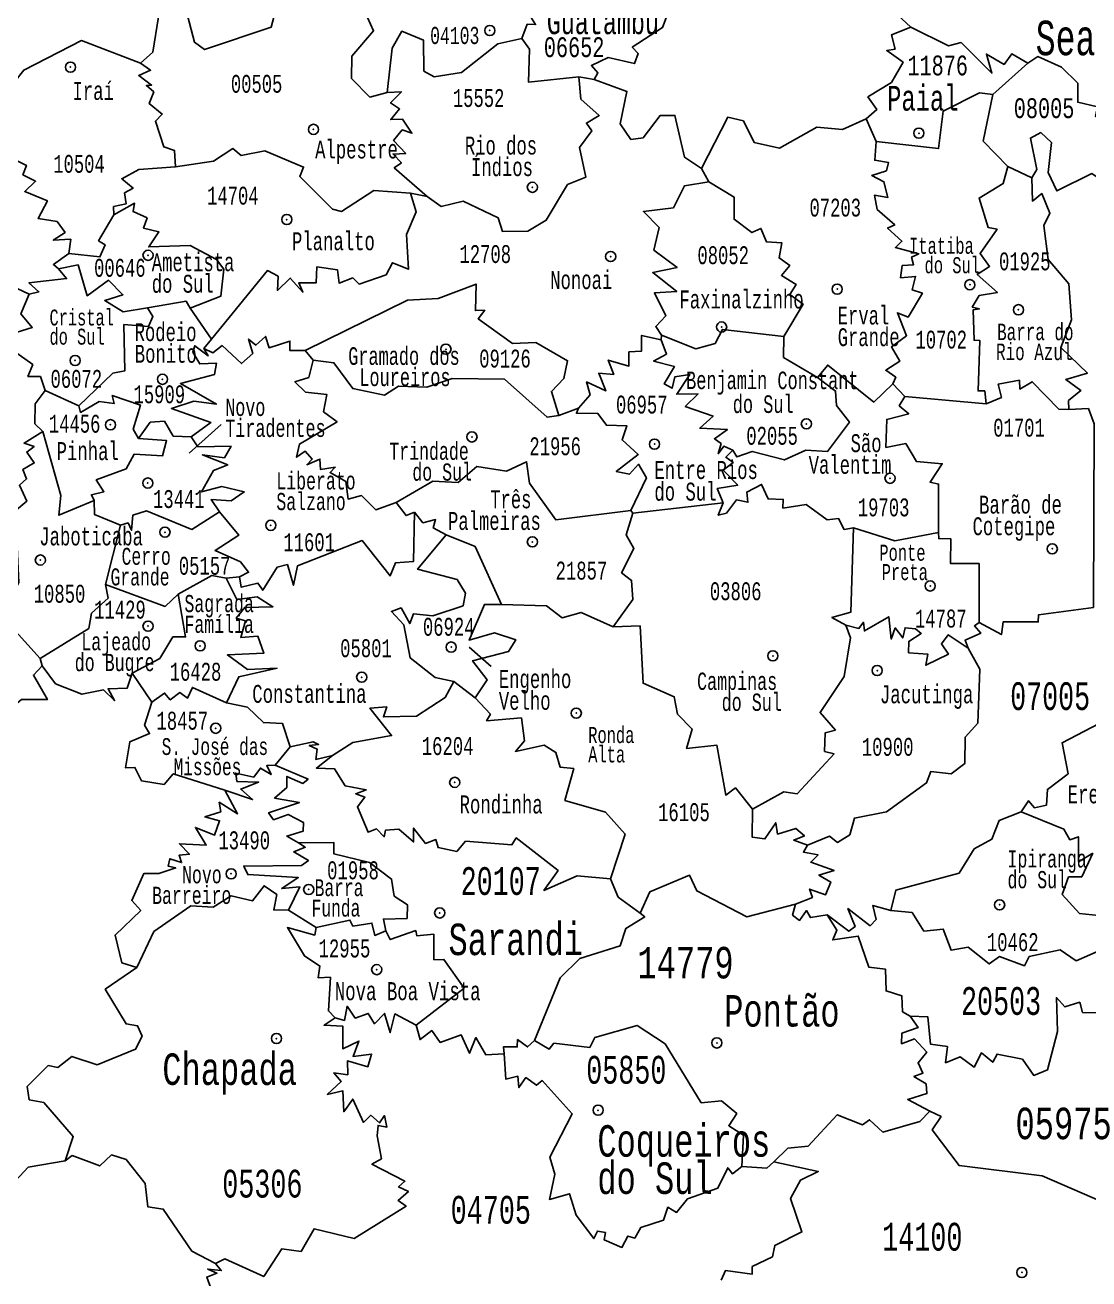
# Model space of a CAD drawing. Header units: millimetres. Extents: x 9851 to 10267, y 23387 to 23778.
# Drawn here: x 10057.84 to 10067.28, y 23442.11 to 23453.23 of the extents above; entities that cross this region are included whole.
import ezdxf
from ezdxf.enums import TextEntityAlignment as Align

# ---------------------------------------------------------------- set-up
doc = ezdxf.new("R2010")
doc.units = ezdxf.units.MM
doc.layers.add('3', color=7, linetype='Continuous')
doc.styles.add('MONOTXT', font='MONOTXT', dxfattribs={"height": 0.2})

# ---------------------------------------------------------------- blocks, each defined once
blk = doc.blocks.new('SEDE')
at = {"layer": '3', "color": 7, "linetype": 'Continuous'}
blk.add_circle((0, 0), 0.00451, dxfattribs=at)

msp = doc.modelspace()

# ---------------------------------------------------------------- linework, layer by layer
at = {"color": 7, "linetype": 'Continuous'}
for p, q in [((10066.737, 23452.892), (10066.427, 23452.613)), ((10062.755, 23452.771), (10062.891, 23452.748)), ((10065.305, 23452.398), (10065.394, 23452.197)), ((10066.561, 23451.976), (10066.773, 23451.875)), ((10063.91, 23451.841), (10063.844, 23451.958)), ((10061.262, 23451.738), (10061.41, 23451.71)), ((10059.498, 23450.443), (10059.308, 23450.718)), ((10059.43, 23450.361), (10059.498, 23450.443)), ((10063.487, 23450.439), (10063.49, 23450.481)), ((10060.33, 23450.345), (10060.401, 23450.259)), ((10058.023, 23449.988), (10058.321, 23449.852)), ((10065.54, 23450.049), (10065.646, 23449.937)), ((10065.646, 23449.937), (10066.369, 23449.871)), ((10062.579, 23449.768), (10062.752, 23449.832)), ((10059.3, 23449.432), (10059.585, 23449.688)), ((10063.236, 23448.902), (10064.036, 23448.992)), ((10063.236, 23448.902), (10063.217, 23448.925)), ((10058.558, 23448.267), (10058.692, 23448.795)), ((10059.627, 23448.325), (10059.746, 23448.336)), ((10061.978, 23447.541), (10061.783, 23447.713)), ((10057.997, 23447.546), (10057.977, 23447.611)), ((10058.97, 23447.223), (10058.794, 23447.483)), ((10061.837, 23447.264), (10061.646, 23447.407)), ((10060.063, 23446.665), (10060.197, 23446.828)), ((10060.182, 23445.38), (10060.426, 23445.226))]:
    msp.add_line(p, q, dxfattribs=at)
for points in [[(10062.354, 23454.338), (10062.95, 23454.272), (10063.128, 23454.641), (10063.251, 23454.632), (10063.327, 23454.666), (10063.453, 23454.571), (10063.527, 23454.38), (10063.394, 23454.084), (10063.479, 23453.998), (10063.437, 23453.945), (10063.683, 23453.835), (10063.7, 23453.748), (10063.498, 23453.207), (10063.23, 23453.033), (10063.283, 23452.978), (10063.25, 23452.888), (10063.016, 23452.942), (10062.867, 23452.871), (10062.925, 23452.806), (10062.891, 23452.748)], [(10058.868, 23452.893), (10058.979, 23452.99), (10059.029, 23453.304), (10059.126, 23453.402), (10059.27, 23453.371), (10059.346, 23453.078), (10059.437, 23453.012), (10060.027, 23453.211), (10060.065, 23453.357), (10059.955, 23453.643), (10059.992, 23453.761)], [(10062.249, 23453.111), (10062.299, 23453.237), (10062.372, 23453.235), (10062.312, 23453.33), (10062.392, 23453.396), (10062.169, 23453.512), (10062.177, 23453.584), (10062.257, 23453.583), (10062.236, 23453.684)], [(10065.7, 23453.212), (10065.581, 23453.32), (10065.677, 23453.399), (10065.863, 23453.39), (10065.703, 23453.617), (10065.869, 23453.652)], [(10060.829, 23453.416), (10060.935, 23453.179), (10060.743, 23452.955), (10060.74, 23452.756), (10060.901, 23452.592), (10061.057, 23452.631)], [(10065.305, 23452.398), (10065.398, 23452.48), (10065.32, 23452.593), (10065.528, 23452.721), (10065.631, 23452.9), (10065.487, 23453.003), (10065.56, 23453.017), (10065.528, 23453.143), (10065.7, 23453.212)], [(10065.7, 23453.212), (10066.035, 23453.046), (10066.147, 23453.074), (10066.42, 23452.804), (10066.371, 23452.972), (10066.527, 23452.881), (10066.597, 23452.975), (10066.737, 23452.892)], [(10057.549, 23452.686), (10057.675, 23452.628), (10057.833, 23452.831), (10058.345, 23453.093), (10058.868, 23452.893)], [(10061.057, 23452.631), (10061.101, 23453.025), (10061.185, 23453.175), (10061.377, 23453.097), (10061.38, 23452.822), (10061.472, 23452.772), (10061.714, 23452.809), (10062.037, 23453.063), (10062.249, 23453.111)], [(10062.249, 23453.111), (10062.317, 23453.016), (10062.309, 23452.725), (10062.755, 23452.771)], [(10066.737, 23452.892), (10066.828, 23452.95), (10067.037, 23452.856), (10067.181, 23452.715), (10067.181, 23452.545), (10067.356, 23452.506), (10067.338, 23452.42), (10067.613, 23452.394), (10067.622, 23452.457), (10067.965, 23452.556), (10068.011, 23452.476), (10068.103, 23452.498), (10068.115, 23452.609), (10068.231, 23452.664), (10068.165, 23452.743), (10068.245, 23452.774), (10068.242, 23452.903), (10068.426, 23452.9), (10068.427, 23452.981)], [(10059.178, 23451.972), (10059.171, 23452.117), (10059.076, 23452.15), (10059, 23452.377), (10059.061, 23452.44), (10058.945, 23452.535), (10058.985, 23452.637), (10058.92, 23452.694), (10058.966, 23452.698), (10058.852, 23452.782), (10058.957, 23452.829), (10058.868, 23452.893)], [(10062.755, 23452.771), (10062.775, 23452.573), (10062.937, 23452.429), (10062.823, 23452.361), (10062.871, 23452.292), (10062.762, 23452.145), (10062.818, 23451.881), (10062.656, 23451.815), (10062.467, 23451.499), (10062.304, 23451.401), (10062.079, 23451.398), (10062.041, 23451.521), (10061.73, 23451.669), (10061.535, 23451.621), (10061.41, 23451.71)], [(10062.891, 23452.748), (10063.182, 23452.642), (10063.123, 23452.355), (10063.217, 23452.214), (10063.327, 23452.23), (10063.476, 23452.427), (10063.608, 23452.428), (10063.693, 23452.057), (10063.844, 23451.958)], [(10057.486, 23452.595), (10057.567, 23452.509), (10057.742, 23452.497), (10057.556, 23452.398), (10057.729, 23452.25), (10057.561, 23452.154), (10057.546, 23452.032), (10057.668, 23452.079), (10057.856, 23451.985), (10057.825, 23451.903), (10057.937, 23451.845), (10057.842, 23451.754), (10058.042, 23451.67), (10057.96, 23451.515), (10058.129, 23451.487), (10058.199, 23451.391), (10058.095, 23451.322), (10058.25, 23451.33), (10058.233, 23451.204)], [(10061.41, 23451.71), (10061.119, 23451.964), (10061.183, 23452.009), (10061.109, 23452.086), (10061.221, 23452.092), (10061.113, 23452.207), (10061.189, 23452.3), (10061.275, 23452.27), (10061.193, 23452.394), (10061.087, 23452.392), (10061.166, 23452.486), (10061.086, 23452.54), (10061.183, 23452.639), (10061.057, 23452.631)], [(10065.394, 23452.197), (10065.946, 23452.135), (10065.986, 23452.465), (10066.31, 23452.628), (10066.427, 23452.613)], [(10066.427, 23452.613), (10066.341, 23452.201), (10066.561, 23451.976)], [(10063.844, 23451.958), (10064.076, 23452.413), (10064.215, 23452.382), (10064.31, 23452.189), (10064.537, 23452.137), (10064.866, 23452.325), (10065.094, 23452.303), (10065.305, 23452.398)], [(10065.54, 23450.049), (10065.567, 23450.107), (10065.478, 23450.168), (10065.604, 23450.25), (10065.528, 23450.376), (10065.662, 23450.475), (10065.582, 23450.678), (10065.676, 23450.64), (10065.803, 23450.852), (10065.712, 23450.882), (10065.743, 23451.001), (10065.61, 23450.989), (10065.624, 23451.097), (10065.724, 23451.104), (10065.707, 23451.172), (10065.771, 23451.202), (10065.563, 23451.258), (10065.621, 23451.313), (10065.494, 23451.429), (10065.557, 23451.458), (10065.402, 23451.595), (10065.377, 23451.72), (10065.497, 23451.701), (10065.462, 23451.841), (10065.353, 23451.897), (10065.484, 23451.938), (10065.503, 23452.011), (10065.381, 23452.031), (10065.394, 23452.197)], [(10066.773, 23451.875), (10066.818, 23451.95), (10066.761, 23452.227), (10066.853, 23452.277), (10066.947, 23452.189), (10066.917, 23451.923), (10066.996, 23451.759), (10067.307, 23451.913), (10067.761, 23451.607), (10067.844, 23451.707), (10067.702, 23452.021), (10067.717, 23452.19), (10068.144, 23452.223)], [(10061.262, 23451.738), (10060.938, 23451.764), (10060.652, 23451.577), (10060.57, 23451.597), (10060.28, 23451.886), (10060.314, 23451.97), (10059.972, 23452.115), (10059.76, 23452.072), (10059.688, 23452.135), (10059.517, 23452.023), (10059.178, 23451.972)], [(10066.369, 23449.871), (10066.356, 23449.985), (10066.297, 23449.985), (10066.313, 23450.431), (10066.262, 23450.434), (10066.252, 23450.704), (10066.309, 23450.713), (10066.245, 23450.729), (10066.306, 23450.831), (10066.469, 23450.858), (10066.29, 23451.019), (10066.399, 23451.089), (10066.315, 23451.204), (10066.466, 23451.419), (10066.385, 23451.435), (10066.306, 23451.695), (10066.519, 23451.824), (10066.561, 23451.976)], [(10058.632, 23451.547), (10058.629, 23451.62), (10058.742, 23451.645), (10058.726, 23451.741), (10058.802, 23451.784), (10058.702, 23451.867), (10058.854, 23451.948), (10059.178, 23451.972)], [(10066.773, 23451.875), (10066.778, 23451.669), (10066.861, 23451.735), (10066.934, 23451.562), (10066.88, 23451.451), (10066.918, 23451.15), (10067.101, 23450.935), (10067.124, 23450.615), (10067.032, 23450.37), (10067.267, 23450.143), (10067.075, 23450.087), (10067.209, 23449.99), (10067.098, 23449.9), (10067.102, 23449.821)], [(10063.49, 23450.481), (10063.438, 23450.556), (10063.527, 23450.651), (10063.426, 23450.855), (10063.624, 23450.868), (10063.412, 23451.035), (10063.627, 23451.081), (10063.42, 23451.234), (10063.467, 23451.435), (10063.328, 23451.576), (10063.595, 23451.608), (10063.694, 23451.805), (10063.91, 23451.841)], [(10063.91, 23451.841), (10064.132, 23451.704), (10064.133, 23451.508), (10064.291, 23451.389), (10064.371, 23451.427), (10064.421, 23451.306), (10064.556, 23451.3), (10064.532, 23451.165), (10064.627, 23451.097), (10064.553, 23451.009), (10064.683, 23450.93), (10064.626, 23450.839), (10064.745, 23450.754), (10064.573, 23450.469)], [(10059.308, 23450.718), (10059.58, 23450.824), (10059.606, 23451.064), (10059.543, 23451.151), (10059.308, 23451.275), (10058.942, 23451.263), (10059.032, 23451.396), (10058.895, 23451.428), (10058.926, 23451.52), (10058.802, 23451.575), (10058.815, 23451.65), (10058.632, 23451.547)], [(10059.498, 23450.443), (10059.994, 23451.053), (10060.088, 23451.002), (10060.082, 23450.877), (10060.196, 23450.986), (10060.309, 23450.862), (10060.272, 23450.943), (10060.426, 23450.943), (10060.433, 23451.085), (10060.614, 23451.06), (10060.629, 23450.941), (10060.752, 23450.987), (10060.809, 23450.932), (10061.046, 23451.016), (10061.104, 23451.122), (10061.245, 23451.064), (10061.228, 23451.372), (10061.314, 23451.573), (10061.262, 23451.738)], [(10058.233, 23451.204), (10058.508, 23451.174), (10058.554, 23451.282), (10058.497, 23451.317), (10058.632, 23451.547)], [(10058.141, 23451.067), (10058.096, 23451.106), (10058.233, 23451.204)], [(10058.141, 23451.067), (10058.314, 23451.102), (10058.396, 23450.829), (10058.584, 23450.967), (10058.712, 23450.838), (10058.551, 23450.786), (10058.715, 23450.686), (10058.93, 23450.721)], [(10057.88, 23450.844), (10057.967, 23450.864), (10057.878, 23450.943), (10058.213, 23450.982), (10058.141, 23451.067)], [(10056.503, 23450.582), (10056.574, 23450.53), (10056.932, 23450.634), (10057.235, 23450.6), (10057.586, 23450.736), (10057.565, 23450.785), (10057.667, 23450.791), (10057.719, 23450.921), (10057.88, 23450.844)], [(10062.579, 23449.768), (10062.512, 23449.98), (10062.623, 23450.094), (10062.656, 23450.253), (10062.375, 23450.415), (10062.168, 23450.406), (10061.863, 23450.625), (10061.922, 23450.7), (10061.839, 23450.697), (10061.844, 23450.933), (10061.507, 23450.804), (10061.237, 23450.791), (10060.33, 23450.345)], [(10057.88, 23450.844), (10057.807, 23450.67), (10057.908, 23450.549), (10057.68, 23450.478), (10057.67, 23450.392), (10057.913, 23450.219), (10057.869, 23450.114), (10057.98, 23450.112), (10058.023, 23449.988)], [(10058.93, 23450.721), (10059.273, 23450.782), (10059.308, 23450.718)], [(10058.93, 23450.721), (10058.978, 23450.645), (10058.938, 23450.556), (10058.721, 23450.574), (10058.728, 23450.162), (10058.624, 23450.143), (10058.321, 23449.852)], [(10063.49, 23450.481), (10063.794, 23450.358), (10063.964, 23450.405), (10064.029, 23450.53), (10064.573, 23450.469)], [(10059.43, 23450.361), (10059.509, 23450.324), (10059.591, 23450.387), (10059.763, 23450.227), (10059.863, 23450.318), (10059.827, 23450.445), (10059.89, 23450.391), (10059.977, 23450.468), (10060.009, 23450.368), (10060.193, 23450.427), (10060.194, 23450.343), (10060.33, 23450.345)], [(10062.752, 23449.832), (10062.855, 23449.95), (10062.824, 23450.065), (10062.995, 23449.985), (10062.932, 23450.142), (10063.066, 23450.132), (10063.016, 23450.259), (10063.2, 23450.206), (10063.2, 23450.331), (10063.313, 23450.339), (10063.312, 23450.477), (10063.487, 23450.439)], [(10064.121, 23449.459), (10064.042, 23449.496), (10063.993, 23449.428), (10064.018, 23449.519), (10063.959, 23449.561), (10064.074, 23449.644), (10063.828, 23449.656), (10063.947, 23449.762), (10063.7, 23449.847), (10063.813, 23449.958), (10063.624, 23449.955), (10063.74, 23450.131), (10063.608, 23450.11), (10063.583, 23450.009), (10063.513, 23450.047), (10063.603, 23450.201), (10063.419, 23450.25), (10063.534, 23450.312), (10063.487, 23450.439)], [(10064.573, 23450.469), (10064.572, 23450.282), (10064.874, 23450.105)], [(10059.317, 23449.577), (10059.493, 23449.705), (10059.143, 23449.828), (10059.342, 23449.894), (10059.542, 23449.868), (10059.222, 23450.052), (10059.525, 23450.132), (10059.543, 23450.231), (10059.394, 23450.224), (10059.333, 23450.328), (10059.35, 23450.386), (10059.467, 23450.295), (10059.43, 23450.361)], [(10060.401, 23450.259), (10060.361, 23450.105), (10060.238, 23450.066), (10060.332, 23449.973), (10060.52, 23449.954), (10060.49, 23449.801), (10060.612, 23449.71), (10060.278, 23449.514), (10060.253, 23449.396), (10060.33, 23449.45), (10060.391, 23449.38), (10060.344, 23449.33), (10060.46, 23449.38), (10060.465, 23449.287), (10060.595, 23449.308), (10060.55, 23449.26), (10060.69, 23449.181), (10060.71, 23449.026), (10060.828, 23449.057), (10060.954, 23448.93), (10061.135, 23448.996)], [(10060.401, 23450.259), (10060.584, 23450.235), (10060.751, 23450.006), (10061.033, 23449.946), (10061.157, 23450.028), (10061.409, 23450.018), (10061.631, 23450.095), (10062.097, 23450.089), (10062.474, 23449.751), (10062.579, 23449.768)], [(10064.874, 23450.105), (10064.963, 23450.214), (10065.373, 23449.886), (10065.54, 23450.049)], [(10064.874, 23450.105), (10065.033, 23449.983), (10065.04, 23449.857), (10065.156, 23449.709), (10064.962, 23449.449), (10064.768, 23449.46), (10064.579, 23449.373), (10064.294, 23449.449), (10064.158, 23449.4), (10064.121, 23449.459)], [(10058.023, 23449.988), (10057.934, 23449.871), (10057.932, 23449.694), (10058.002, 23449.624)], [(10066.369, 23449.871), (10066.504, 23449.927), (10066.475, 23450.046), (10066.663, 23450.079), (10066.668, 23450.002), (10066.777, 23450.066), (10067.014, 23449.824), (10067.102, 23449.821)], [(10058.321, 23449.852), (10058.337, 23449.794), (10058.502, 23449.892), (10058.634, 23449.872), (10058.617, 23449.944), (10058.867, 23449.859), (10058.803, 23449.645), (10058.849, 23449.562)], [(10065.646, 23449.937), (10065.597, 23449.854), (10065.682, 23449.782), (10065.487, 23449.733), (10065.479, 23449.484), (10065.655, 23449.518), (10065.752, 23449.358), (10065.979, 23449.339), (10065.871, 23449.175), (10065.946, 23449.158), (10065.947, 23448.73)], [(10062.752, 23449.832), (10062.735, 23449.787), (10062.925, 23449.784), (10063.001, 23449.681), (10063.182, 23449.675), (10063.14, 23449.551), (10063.283, 23449.422), (10063.087, 23449.27), (10063.206, 23449.248), (10063.285, 23449.335), (10063.355, 23449.214), (10063.217, 23448.925)], [(10067.326, 23449.693), (10067.276, 23449.829), (10067.102, 23449.821)], [(10058.849, 23449.562), (10058.955, 23449.709), (10059.081, 23449.718), (10059.159, 23449.584), (10059.317, 23449.577)], [(10067.326, 23449.693), (10067.319, 23448.065), (10066.834, 23448), (10066.831, 23447.936), (10066.52, 23447.938), (10066.504, 23447.824), (10066.306, 23447.93)], [(10057.511, 23448.716), (10057.861, 23449.008), (10057.794, 23449.148), (10057.858, 23449.205), (10057.824, 23449.287), (10057.926, 23449.346), (10057.86, 23449.442), (10057.924, 23449.492), (10057.835, 23449.523), (10058.002, 23449.624)], [(10058.456, 23449.012), (10058.144, 23448.882), (10058.162, 23449.057), (10058.002, 23449.624)], [(10058.456, 23449.012), (10058.433, 23449.064), (10058.543, 23449.091), (10058.476, 23449.195), (10058.742, 23449.295), (10058.813, 23449.425), (10059.064, 23449.41), (10059.1, 23449.545), (10058.849, 23449.562)], [(10059.568, 23448.912), (10059.495, 23449.023), (10059.672, 23449.01), (10059.788, 23449.089), (10059.589, 23449.136), (10059.408, 23449.089), (10059.517, 23449.28), (10059.642, 23449.328), (10059.418, 23449.417), (10059.612, 23449.392), (10059.671, 23449.495), (10059.378, 23449.489), (10059.317, 23449.577)], [(10064.036, 23448.992), (10063.983, 23449.119), (10064.165, 23449.149), (10064.036, 23449.281), (10064.126, 23449.35), (10064.06, 23449.396), (10064.121, 23449.459)], [(10063.217, 23448.925), (10062.551, 23448.842), (10062.317, 23449.167), (10062.292, 23449.357), (10062.113, 23449.273), (10061.851, 23449.314), (10061.686, 23449.172), (10061.46, 23449.185), (10061.135, 23448.996)], [(10065.193, 23448.772), (10065.108, 23448.756), (10065.06, 23448.853), (10064.957, 23448.842), (10064.772, 23448.979), (10064.566, 23448.946), (10064.569, 23449.022), (10064.435, 23449.027), (10064.377, 23449.156), (10064.245, 23449.088), (10064.255, 23448.998), (10064.154, 23449.018), (10064.064, 23448.902), (10063.993, 23448.883), (10064.036, 23448.992)], [(10058.692, 23448.795), (10058.459, 23448.889), (10058.456, 23449.012)], [(10061.135, 23448.996), (10061.224, 23448.879), (10061.297, 23448.91)], [(10058.692, 23448.795), (10058.758, 23448.815), (10058.789, 23448.749), (10058.8, 23448.882), (10058.922, 23448.921), (10059.322, 23448.757), (10059.568, 23448.912)], [(10059.746, 23448.336), (10059.827, 23448.377), (10059.755, 23448.47), (10059.529, 23448.571), (10059.74, 23448.705), (10059.568, 23448.912)], [(10061.297, 23448.91), (10061.29, 23448.473), (10061.131, 23448.461), (10061.082, 23448.344), (10060.833, 23448.658), (10060.261, 23448.435), (10060.225, 23448.261), (10060.171, 23448.444), (10060.081, 23448.423), (10059.953, 23448.217), (10059.91, 23448.281), (10059.762, 23448.244), (10059.746, 23448.336)], [(10061.297, 23448.91), (10061.372, 23448.816), (10061.486, 23448.844), (10061.465, 23448.77), (10061.579, 23448.708)], [(10063.06, 23447.894), (10063.235, 23448.136), (10063.224, 23448.304), (10063.135, 23448.372), (10063.245, 23448.588), (10063.177, 23448.709), (10063.236, 23448.902)], [(10065.125, 23447.908), (10065, 23447.974), (10065.168, 23448.022), (10065.193, 23448.772)], [(10065.947, 23448.73), (10065.558, 23448.654), (10065.193, 23448.772)], [(10057.977, 23447.611), (10057.676, 23447.945), (10057.766, 23448.071), (10057.723, 23448.164), (10057.79, 23448.286), (10057.773, 23448.599), (10057.596, 23448.594), (10057.638, 23448.703), (10057.511, 23448.716)], [(10061.579, 23448.708), (10061.326, 23448.404), (10061.676, 23448.311), (10061.752, 23448.19), (10061.729, 23448.08), (10061.462, 23447.991), (10061.289, 23448.009), (10061.256, 23447.922), (10061.179, 23448.061), (10061.093, 23448.028), (10061.205, 23447.91), (10061.26, 23447.617), (10061.482, 23447.443), (10061.646, 23447.407)], [(10061.579, 23448.708), (10061.837, 23448.605), (10062.069, 23448.09)], [(10066.306, 23447.93), (10066.305, 23448.454), (10066.052, 23448.455), (10066.055, 23448.674), (10065.948, 23448.676), (10065.947, 23448.73)], [(10059.202, 23448.181), (10059.5, 23448.349), (10059.627, 23448.325)], [(10059.627, 23448.325), (10059.724, 23448.136), (10059.902, 23448.16), (10060.043, 23448.071), (10059.793, 23448.065), (10059.717, 23447.969), (10059.799, 23447.945), (10059.758, 23447.798), (10059.909, 23447.809), (10059.963, 23447.66), (10059.639, 23447.644), (10059.817, 23447.515), (10060.08, 23447.525), (10059.74, 23447.45), (10059.63, 23447.217)], [(10057.977, 23447.611), (10058.41, 23447.879), (10058.434, 23448.015), (10058.581, 23448.146), (10058.558, 23448.267)], [(10058.558, 23448.267), (10059.086, 23448.073), (10059.202, 23448.181)], [(10058.794, 23447.483), (10059.041, 23447.612), (10059.155, 23447.803), (10059.268, 23447.803), (10059.202, 23448.181)], [(10061.837, 23447.264), (10061.942, 23447.422), (10061.813, 23447.591), (10062.133, 23447.673), (10062.197, 23447.778), (10062.007, 23447.839), (10061.783, 23447.775), (10061.918, 23448.091), (10062.069, 23448.09)], [(10062.069, 23448.09), (10062.469, 23448.078), (10062.607, 23447.972), (10062.777, 23448.02), (10063.06, 23447.894)], [(10066.209, 23447.703), (10066.032, 23447.822), (10065.972, 23447.743), (10066.033, 23447.651), (10065.832, 23447.552), (10065.852, 23447.65), (10065.68, 23447.662), (10065.682, 23447.763), (10065.792, 23447.832), (10065.743, 23447.875), (10065.65, 23447.884), (10065.628, 23447.794), (10065.562, 23447.883), (10065.526, 23447.784), (10065.505, 23447.982), (10065.289, 23447.857), (10065.282, 23447.933), (10065.24, 23447.878), (10065.125, 23447.908)], [(10064.297, 23446.274), (10064.144, 23446.464), (10064.06, 23446.399), (10063.98, 23446.842), (10063.711, 23446.814), (10063.762, 23446.985), (10063.631, 23447.118), (10063.602, 23447.273), (10063.326, 23447.392), (10063.299, 23447.901), (10063.06, 23447.894)], [(10064.297, 23446.274), (10064.575, 23446.43), (10064.691, 23446.411), (10065.02, 23446.766), (10064.935, 23446.788), (10064.94, 23446.951), (10065.032, 23446.977), (10064.895, 23447.133), (10065.108, 23447.452), (10065.166, 23447.794), (10065.125, 23447.908)], [(10066.306, 23447.93), (10066.264, 23447.9), (10066.321, 23447.836), (10066.182, 23447.774), (10066.209, 23447.703)], [(10064.783, 23445.956), (10064.98, 23446.037), (10065.05, 23445.981), (10065.158, 23446.049), (10065.2, 23446.196), (10065.484, 23446.251), (10065.838, 23446.508), (10065.877, 23446.608), (10066.059, 23446.588), (10066.178, 23446.679), (10066.182, 23446.913), (10066.295, 23447.039), (10066.312, 23447.516), (10066.209, 23447.703)], [(10056.734, 23447.6), (10056.904, 23447.509), (10056.859, 23447.113), (10057.145, 23447.055), (10057.187, 23446.958), (10057.137, 23446.934), (10057.252, 23446.757), (10057.51, 23446.807), (10057.674, 23447.131), (10057.812, 23447.249), (10058.043, 23447.247), (10057.919, 23447.464), (10057.997, 23447.546)], [(10057.997, 23447.546), (10058.115, 23447.388), (10058.349, 23447.295), (10058.54, 23447.333), (10058.639, 23447.238), (10058.581, 23447.344), (10058.749, 23447.348), (10058.794, 23447.483)], [(10058.97, 23447.223), (10059.082, 23447.305), (10059.132, 23447.245), (10059.217, 23447.31), (10059.286, 23447.26), (10059.328, 23447.355), (10059.63, 23447.217)], [(10061.646, 23447.407), (10061.569, 23447.265), (10061.315, 23447.101), (10061.023, 23447.094), (10061.052, 23447.184), (10060.903, 23447.171), (10061.095, 23446.928), (10060.752, 23446.867), (10060.57, 23446.752)], [(10066.679, 23446.251), (10066.743, 23446.35), (10066.798, 23446.287), (10066.903, 23446.31), (10066.911, 23446.451), (10067.097, 23446.59), (10067.042, 23446.865), (10067.5, 23447.103), (10067.48, 23447.306), (10067.75, 23447.332), (10067.915, 23447.234), (10067.989, 23446.979), (10068.385, 23446.962), (10068.394, 23446.896)], [(10058.97, 23447.223), (10058.904, 23447.02), (10058.949, 23446.945), (10058.773, 23446.874), (10058.735, 23446.643), (10058.818, 23446.646), (10058.877, 23446.527), (10059.078, 23446.495), (10059.158, 23446.59), (10059.616, 23446.444)], [(10060.197, 23446.828), (10060.128, 23447.035), (10059.958, 23447.043), (10059.817, 23447.179), (10059.63, 23447.217)], [(10063.037, 23445.656), (10063.167, 23446.055), (10062.993, 23446.249), (10062.633, 23446.352), (10062.71, 23446.637), (10062.591, 23446.647), (10062.552, 23446.779), (10062.449, 23446.842), (10062.194, 23446.787), (10062.275, 23446.88), (10062.247, 23447.084), (10061.938, 23447.059), (10061.972, 23447.118), (10061.837, 23447.264)], [(10060.197, 23446.828), (10060.399, 23446.873), (10060.448, 23446.85), (10060.365, 23446.84), (10060.436, 23446.807), (10060.424, 23446.716), (10060.57, 23446.752)], [(10060.57, 23446.752), (10060.429, 23446.639), (10060.589, 23446.633), (10060.684, 23446.481), (10060.871, 23446.446), (10060.777, 23446.412), (10060.859, 23446.381), (10060.792, 23446.295), (10060.887, 23446.071), (10060.96, 23446.1), (10061.03, 23446.031), (10061.04, 23446.089), (10061.158, 23446.098), (10061.29, 23445.985), (10061.29, 23446.108), (10061.396, 23445.972), (10061.487, 23446.005), (10061.508, 23445.935), (10061.673, 23445.901), (10061.752, 23445.991), (10062.162, 23445.96), (10062.2, 23446.021), (10062.572, 23445.73), (10062.446, 23445.554), (10062.742, 23445.685), (10063.037, 23445.656)], [(10059.616, 23446.444), (10059.862, 23446.361), (10059.758, 23446.454), (10059.915, 23446.516), (10059.723, 23446.521), (10059.713, 23446.596), (10059.873, 23446.56), (10059.931, 23446.639), (10060.027, 23446.582), (10059.988, 23446.662), (10060.063, 23446.665)], [(10060.27, 23445.976), (10060.165, 23446.037), (10060.312, 23446.081), (10060.313, 23446.158), (10060.177, 23446.229), (10060.048, 23446.181), (10060.004, 23446.242), (10060.278, 23446.334), (10060.057, 23446.373), (10060.166, 23446.467), (10060.167, 23446.566), (10060.308, 23446.503), (10060.355, 23446.542), (10060.063, 23446.665)], [(10058.837, 23444.871), (10058.704, 23444.912), (10058.643, 23445.158), (10058.87, 23445.376), (10058.791, 23445.465), (10058.899, 23445.705), (10059.032, 23445.704), (10059.181, 23445.754), (10059.115, 23445.769), (10059.127, 23445.835), (10059.232, 23445.801), (10059.211, 23445.867), (10059.302, 23445.876), (10059.213, 23445.968), (10059.451, 23445.957), (10059.355, 23446.114), (10059.525, 23446.046), (10059.57, 23446.173), (10059.439, 23446.206), (10059.58, 23446.253), (10059.567, 23446.336), (10059.729, 23446.235), (10059.616, 23446.444)], [(10064.783, 23445.956), (10064.662, 23446.001), (10064.756, 23446.038), (10064.679, 23446.105), (10064.519, 23446.054), (10064.503, 23446.155), (10064.406, 23446.011), (10064.292, 23446.027), (10064.297, 23446.274)], [(10066.679, 23446.251), (10066.483, 23446.175), (10066.418, 23446.008), (10066.261, 23445.923), (10066.129, 23445.707), (10065.568, 23445.558), (10065.522, 23445.378)], [(10067.314, 23445.885), (10067.186, 23445.809), (10067.186, 23446.03), (10067.11, 23446.004), (10067.057, 23446.099), (10066.679, 23446.251)], [(10060.182, 23445.38), (10060.282, 23445.586), (10060.121, 23445.571), (10060.268, 23445.668), (10059.819, 23445.695), (10059.784, 23445.77), (10060.295, 23445.776), (10060.357, 23445.82), (10060.227, 23445.896), (10060.329, 23445.937), (10060.27, 23445.976)], [(10061.044, 23445.196), (10061.023, 23445.3), (10061.233, 23445.306), (10061.235, 23445.428), (10061.117, 23445.505), (10061.095, 23445.655), (10060.898, 23445.803), (10060.583, 23445.878), (10060.583, 23445.979), (10060.27, 23445.976)], [(10064.676, 23445.433), (10064.827, 23445.493), (10064.802, 23445.566), (10064.944, 23445.516), (10064.99, 23445.629), (10064.885, 23445.69), (10065.019, 23445.732), (10064.812, 23445.806), (10064.877, 23445.869), (10064.747, 23445.895), (10064.783, 23445.956)], [(10067.314, 23445.885), (10067.216, 23445.675), (10067.099, 23445.675), (10067.043, 23445.517), (10067.196, 23445.35), (10067.366, 23445.331), (10067.409, 23445.036)], [(10063.3, 23445.353), (10063.105, 23445.495), (10063.037, 23445.656)], [(10063.3, 23445.353), (10063.385, 23445.542), (10063.738, 23445.689), (10063.802, 23445.55), (10064.247, 23445.319), (10064.676, 23445.433)], [(10058.837, 23444.871), (10058.985, 23445.19), (10059.314, 23445.418), (10059.514, 23445.407), (10059.672, 23445.508), (10059.862, 23445.462), (10059.964, 23445.596), (10060.077, 23445.518), (10060.05, 23445.382), (10060.182, 23445.38)], [(10064.957, 23445.339), (10064.809, 23445.313), (10064.775, 23445.376), (10064.714, 23445.289), (10064.652, 23445.336), (10064.676, 23445.433)], [(10064.957, 23445.339), (10065.15, 23445.193), (10065.206, 23445.234), (10065.142, 23445.394), (10065.341, 23445.242), (10065.394, 23445.298), (10065.364, 23445.422), (10065.522, 23445.378)], [(10062.362, 23444.224), (10062.59, 23444.78), (10062.765, 23444.951), (10063.122, 23445.062), (10063.173, 23445.217), (10063.34, 23445.32), (10063.3, 23445.353)], [(10065.695, 23444.44), (10065.627, 23444.479), (10065.62, 23444.621), (10065.481, 23444.664), (10065.477, 23444.856), (10065.328, 23444.873), (10065.234, 23445.149), (10065.008, 23445.115), (10065.045, 23445.203), (10064.957, 23445.339)], [(10065.522, 23445.378), (10065.712, 23445.359), (10065.817, 23445.194), (10065.988, 23445.211), (10066.057, 23445.024), (10066.209, 23445.05), (10066.396, 23444.903), (10066.487, 23444.968), (10066.708, 23444.886), (10066.75, 23444.968), (10067.025, 23445.027), (10067.166, 23444.929), (10067.409, 23445.036)], [(10060.426, 23445.226), (10060.413, 23445.159), (10060.171, 23445.225), (10060.323, 23444.974), (10060.46, 23444.884), (10060.445, 23444.778), (10060.552, 23444.785), (10060.535, 23444.486), (10060.594, 23444.425)], [(10060.426, 23445.226), (10060.726, 23445.291), (10060.752, 23445.239), (10060.921, 23445.265), (10060.946, 23445.156), (10061.044, 23445.196)], [(10061.044, 23445.196), (10061.083, 23445.118), (10061.31, 23445.199), (10061.319, 23445.151), (10061.469, 23445.167), (10061.47, 23444.94), (10061.559, 23444.943), (10061.738, 23444.688), (10061.312, 23444.358)], [(10058.199, 23443.156), (10058.272, 23443.371), (10058.01, 23443.673), (10057.881, 23443.698), (10057.864, 23443.814), (10058.049, 23444.001), (10058.135, 23443.984), (10058.258, 23444.082), (10058.485, 23444.008), (10058.825, 23444.147), (10058.882, 23444.263), (10058.842, 23444.354), (10058.741, 23444.371), (10058.555, 23444.678), (10058.837, 23444.871)], [(10060.594, 23444.425), (10060.677, 23444.401), (10060.7, 23444.527), (10060.773, 23444.423), (10060.888, 23444.463), (10060.943, 23444.372), (10061.033, 23444.463), (10061.083, 23444.294), (10061.125, 23444.459), (10061.312, 23444.358)], [(10065.695, 23444.44), (10065.85, 23444.434), (10065.874, 23444.192), (10066.025, 23444.169), (10066.009, 23444.026), (10066.138, 23444.08), (10066.263, 23443.987), (10066.327, 23444.114), (10066.427, 23444.03), (10066.466, 23444.103), (10066.69, 23444.059), (10066.79, 23443.914), (10066.913, 23443.964), (10067, 23444.304), (10066.991, 23444.604), (10067.067, 23444.521), (10067.198, 23444.563), (10067.224, 23444.472), (10067.555, 23444.468)], [(10059.533, 23442.246), (10059.615, 23442.287), (10059.962, 23442.13), (10060.122, 23442.376), (10060.292, 23442.353), (10060.408, 23442.552), (10060.764, 23442.468), (10061.224, 23442.754), (10061.152, 23442.804), (10061.244, 23442.884), (10061.157, 23442.925), (10061.213, 23442.975), (10060.92, 23443.126), (10061.007, 23443.175), (10060.966, 23443.379), (10060.976, 23443.471), (10061.054, 23443.456), (10061.032, 23443.557), (10060.987, 23443.492), (10060.911, 23443.56), (10060.846, 23443.497), (10060.75, 23443.704), (10060.671, 23443.592), (10060.663, 23443.776), (10060.525, 23443.745), (10060.649, 23443.861), (10060.584, 23443.937), (10060.707, 23443.92), (10060.704, 23444.043), (10060.883, 23443.991), (10060.917, 23444.103), (10060.753, 23444.083), (10060.805, 23444.218), (10060.662, 23444.151), (10060.664, 23444.35), (10060.497, 23444.359), (10060.594, 23444.425)], [(10065.87, 23443.598), (10065.673, 23443.7), (10065.843, 23443.752), (10065.835, 23443.838), (10065.728, 23443.903), (10065.808, 23443.934), (10065.764, 23444.024), (10065.842, 23444.121), (10065.733, 23444.238), (10065.618, 23444.195), (10065.622, 23444.288), (10065.764, 23444.338), (10065.695, 23444.44)], [(10061.312, 23444.358), (10061.348, 23444.231), (10061.451, 23444.312), (10061.525, 23444.207), (10061.712, 23444.275), (10061.787, 23444.11), (10061.843, 23444.25), (10061.931, 23444.095), (10062.095, 23444.104)], [(10064.202, 23443.107), (10064.217, 23443.383), (10064.085, 23443.467), (10064.157, 23443.575), (10064.022, 23443.687), (10063.841, 23443.672), (10063.521, 23444.195), (10063.274, 23444.357), (10062.898, 23444.25), (10062.853, 23444.161), (10062.535, 23444.199), (10062.494, 23444.147), (10062.362, 23444.224)], [(10062.095, 23444.104), (10062.087, 23444.167), (10062.21, 23444.166), (10062.212, 23444.232), (10062.301, 23444.167), (10062.362, 23444.224)], [(10064.202, 23443.107), (10064.12, 23443.04), (10064.077, 23443.095), (10063.99, 23442.915), (10063.72, 23442.82), (10063.623, 23442.699), (10063.546, 23442.745), (10063.507, 23442.629), (10063.305, 23442.565), (10063.251, 23442.471), (10063.19, 23442.489), (10063.138, 23442.388), (10062.981, 23442.455), (10062.991, 23442.52), (10062.921, 23442.533), (10062.89, 23442.466), (10062.733, 23442.674), (10062.673, 23442.864), (10062.495, 23442.814), (10062.544, 23443.039), (10062.5, 23443.189), (10062.697, 23443.573), (10062.432, 23443.868), (10062.381, 23443.826), (10062.287, 23443.894), (10062.224, 23443.806), (10062.215, 23443.907), (10062.108, 23443.881), (10062.095, 23444.104)], [(10064.486, 23443.147), (10064.609, 23443.268), (10064.79, 23443.287), (10065.047, 23443.565), (10065.273, 23443.474), (10065.334, 23443.52), (10065.451, 23443.411), (10065.78, 23443.506), (10065.87, 23443.598)], [(10065.87, 23443.598), (10065.969, 23443.549), (10065.891, 23443.43), (10066.128, 23443.114), (10066.865, 23443.023), (10067.396, 23442.793), (10067.722, 23442.884), (10067.877, 23442.749), (10067.863, 23442.494), (10067.996, 23442.51)], [(10058.199, 23443.156), (10058.263, 23443.202), (10058.507, 23443.111), (10058.612, 23443.208), (10058.741, 23443.168), (10058.91, 23442.955), (10058.932, 23442.749), (10059.07, 23442.728), (10059.323, 23442.355), (10059.533, 23442.246)], [(10057.647, 23442.858), (10057.873, 23443.1), (10058.199, 23443.156)], [(10064.018, 23442.099), (10064.058, 23442.184), (10064.294, 23442.151), (10064.294, 23442.218), (10064.472, 23442.305), (10064.494, 23442.406), (10064.735, 23442.525), (10064.634, 23442.823), (10064.721, 23442.984), (10064.879, 23443.063), (10064.486, 23443.147)], [(10064.202, 23443.107), (10064.423, 23443.09), (10064.486, 23443.147)], [(10059.569, 23441.829), (10059.446, 23441.946), (10059.433, 23442.006), (10059.502, 23442.003), (10059.456, 23442.125), (10059.546, 23442.159), (10059.465, 23442.196), (10059.585, 23442.183), (10059.533, 23442.246)]]:
    msp.add_lwpolyline(points, dxfattribs=at)
for p in [(10061.966, 23453.182), (10058.247, 23452.857), (10060.402, 23452.305), (10065.772, 23452.271), (10062.344, 23451.791), (10060.166, 23451.505), (10058.935, 23451.188), (10063.038, 23451.177), (10065.047, 23450.888), (10066.224, 23450.927), (10066.655, 23450.705), (10064.022, 23450.552), (10061.577, 23450.355), (10058.288, 23450.255), (10059.063, 23450.088), (10058.602, 23449.685), (10064.774, 23449.693), (10061.808, 23449.577), (10063.427, 23449.513), (10065.516, 23449.21), (10058.933, 23449.168), (10060.024, 23448.793), (10059.085, 23448.732), (10062.344, 23448.646), (10066.955, 23448.585), (10057.98, 23448.485), (10065.872, 23448.255), (10058.935, 23447.899), (10059.397, 23447.724), (10061.624, 23447.713), (10064.477, 23447.635), (10060.83, 23447.446), (10065.402, 23447.505), (10062.733, 23447.127), (10059.535, 23446.993), (10061.655, 23446.513), (10059.672, 23445.702), (10060.36, 23445.563), (10066.488, 23445.427), (10061.522, 23445.355), (10060.963, 23444.852), (10060.074, 23444.241), (10063.98, 23444.202), (10062.927, 23443.605), (10066.685, 23442.166)]:
    msp.add_point(p, dxfattribs=at)

# ---------------------------------------------------------------- block references
for p, xscale, yscale, zscale, rotation in [((10061.966, 23453.182), 10, 10, 10, 357.3184360563613), ((10058.247, 23452.857), 9.999989944852993, 9.999989944852993, 10, 357.1437369558915), ((10060.402, 23452.305), 10.00002068944527, 10.00002068944527, 10, 357.2270891911769), ((10065.772, 23452.271), 10, 10, 10, 357.4663962944707), ((10062.344, 23451.791), 10, 10, 10, 357.3016083262332), ((10060.166, 23451.505), 10, 10, 10, 357.1968981059511), ((10058.935, 23451.188), 9.999985261077894, 9.999985261077894, 10, 357.1335843668451), ((10063.038, 23451.177), 10, 10, 10, 357.3181695440484), ((10066.224, 23450.927), 10, 10, 10, 357.4549113089258), ((10065.047, 23450.888), 10, 10, 10, 357.4012297881563), ((10066.655, 23450.705), 9.999977903426556, 9.999977903426556, 10, 357.468795194938), ((10064.022, 23450.552), 10, 10, 10, 357.3472818101164), ((10061.577, 23450.355), 10.00002218944085, 10.00002218944085, 10, 357.2324319331199), ((10058.288, 23450.255), 9.999983146331028, 9.999983146331028, 10, 357.0809560805054), ((10059.063, 23450.088), 9.999988563898512, 9.999988563898512, 10, 357.1119468295037), ((10058.602, 23449.685), 9.999980775060124, 9.999980775060124, 10, 357.0812225395525), ((10064.774, 23449.693), 10, 10, 10, 357.3603659372486), ((10061.808, 23449.577), 10, 10, 10, 357.2236118848479), ((10063.427, 23449.513), 10.00001144194311, 10.00001144194311, 10, 357.2951995595998), ((10058.933, 23449.168), 10.00001068809562, 10.00001068809562, 10, 357.0831013334926), ((10065.516, 23449.21), 10, 10, 10, 357.3822698512441), ((10059.085, 23448.732), 10, 10, 10, 357.0793573288772), ((10060.024, 23448.793), 9.999980891287215, 9.999980891287215, 10, 357.1234317686071), ((10062.344, 23448.646), 9.99998995244244, 9.99998995244244, 10, 357.2252108356824), ((10057.98, 23448.485), 10, 10, 10, 357.0227186162371), ((10066.955, 23448.585), 9.999982561726226, 9.999982561726226, 10, 357.4322078475637), ((10065.872, 23448.255), 10.00001318187453, 10.00001318187453, 10, 357.3753279909688), ((10058.935, 23447.899), 10.00001278364624, 10.00001278364624, 10, 357.0515777429384), ((10059.397, 23447.724), 10, 10, 10, 357.0681389021223), ((10061.624, 23447.713), 10, 10, 10, 357.1696513424455), ((10064.477, 23447.635), 10.00000000000001, 10.00000000000001, 10.00000000000001, 357.2973316207246), ((10065.402, 23447.505), 10, 10, 10, 357.3360633271479), ((10060.83, 23447.446), 9.999999999999998, 9.999999999999998, 9.999999999999998, 357.1266427806817), ((10062.733, 23447.127), 10.00001782920731, 10.00001782920731, 10, 357.2054517217567), ((10059.535, 23446.993), 10.00001620940652, 10.00001620940652, 10, 357.0563875863686), ((10061.655, 23446.513), 10.00001315986518, 10.00001315986518, 10, 357.1410722267715), ((10059.672, 23445.702), 10.00002149164749, 10.00002149164749, 10, 357.0299403202449), ((10060.36, 23445.563), 10, 10, 10, 357.0582527552561), ((10066.488, 23445.427), 10.00001203218409, 10.00001203218409, 10, 357.3349972628745), ((10061.522, 23445.355), 10, 10, 10, 357.1060711343447), ((10060.963, 23444.852), 10, 10, 10, 357.0678724468093), ((10060.074, 23444.241), 10, 10, 10, 357.011500230632), ((10063.98, 23444.202), 10, 10, 10, 357.1904894102592), ((10062.927, 23443.605), 10, 10, 10, 357.1271757195322), ((10066.685, 23442.166), 9.99998650227851, 9.99998650227851, 10, 357.2644756134723)]:
    msp.add_blockref('SEDE', p, dxfattribs=dict(at, xscale=xscale, yscale=yscale, zscale=zscale, rotation=rotation))

# ---------------------------------------------------------------- texts
at = {"color": 7, "linetype": 'Continuous', "style": 'MONOTXT'}
for s, height, width, p in [('Guatamb%%250', 0.21563, 0.666667, (10062.969, 23453.365)), ('Nova Boa Vista', 0.16009, 0.666644, (10061.238, 23444.741))]:
    msp.add_text(s, height=height, dxfattribs=dict(at, width=width)).set_placement(p, align=Align.TOP_CENTER)
for s, height, width, p in [('04103', 0.1514, 0.666661, (10061.437, 23453.062)), ('11876', 0.1756, 0.70689, (10065.67, 23452.784)), ('Jaboticaba', 0.1595, 0.666643, (10057.97, 23448.615)), ('Erebango', 0.1599, 0.666661, (10067.091, 23446.327)), ('Pont%%227o', 0.2792, 0.705888, (10064.045, 23444.347))]:
    msp.add_text(s, height=height, dxfattribs=dict(at, width=width)).set_placement(p)
for s, height, width, p in [('Seara', 0.3062, 0.666682, (10067.691, 23453.269)), ('Nonoai', 0.1592, 0.666655, (10063.053, 23451.048)), ('Pinhal', 0.1594, 0.666667, (10058.676, 23449.531)), ('Constantina', 0.1597, 0.666638, (10060.873, 23447.378)), ('Chapada', 0.2793, 0.705879, (10060.256, 23444.109))]:
    msp.add_text(s, height=height, dxfattribs=dict(at, width=width)).set_placement(p, align=Align.TOP_RIGHT)
for s, height, width, p in [('06652', 0.176, 0.705876, (10062.714, 23453.034)), ('00505', 0.1582, 0.666667, (10059.898, 23452.709)), ('15552', 0.1582, 0.666655, (10061.867, 23452.583)), ('08005', 0.1761, 0.705873, (10066.882, 23452.493)), ('10504', 0.1583, 0.666655, (10058.323, 23451.999)), ('14704', 0.1584, 0.666667, (10059.687, 23451.717)), ('07203', 0.1584, 0.666661, (10065.03, 23451.611)), ('12708', 0.1584, 0.666661, (10061.926, 23451.199)), ('08052', 0.1584, 0.666678, (10064.036, 23451.189)), ('01925', 0.1584, 0.666661, (10066.711, 23451.134)), ('00646', 0.1585, 0.666667, (10058.685, 23451.077)), ('10702', 0.1585, 0.666661, (10065.97, 23450.44)), ('09126', 0.1586, 0.666661, (10062.101, 23450.272)), ('06072', 0.1586, 0.666661, (10058.299, 23450.092)), ('15909', 0.1586, 0.666667, (10059.035, 23449.955)), ('06957', 0.1586, 0.666661, (10063.314, 23449.864)), ('14456', 0.1586, 0.666661, (10058.284, 23449.694)), ('02055', 0.1587, 0.666655, (10064.47, 23449.587)), ('01701', 0.1587, 0.666667, (10066.66, 23449.659)), ('21956', 0.1587, 0.666667, (10062.546, 23449.494)), ('13441', 0.1587, 0.666667, (10059.208, 23449.026)), ('19703', 0.1588, 0.666655, (10065.459, 23448.952)), ('11601', 0.1588, 0.666661, (10060.364, 23448.643)), ('05157', 0.1588, 0.666672, (10059.437, 23448.434)), ('21857', 0.1588, 0.666667, (10062.779, 23448.391)), ('10850', 0.1589, 0.666661, (10058.15, 23448.186)), ('03806', 0.1589, 0.666667, (10064.147, 23448.208)), ('11429', 0.1589, 0.666667, (10058.686, 23448.045)), ('06924', 0.1589, 0.666661, (10061.602, 23447.893)), ('14787', 0.1589, 0.666655, (10065.966, 23447.966)), ('05801', 0.1589, 0.666667, (10060.868, 23447.703)), ('16428', 0.159, 0.666661, (10059.356, 23447.494)), ('07005', 0.2457, 0.666667, (10066.936, 23447.278)), ('18457', 0.159, 0.666655, (10059.239, 23447.06)), ('16204', 0.1591, 0.666667, (10061.592, 23446.835)), ('10900', 0.1591, 0.666667, (10065.495, 23446.828)), ('16105', 0.1591, 0.666655, (10063.688, 23446.249)), ('13490', 0.1592, 0.666678, (10059.788, 23445.999)), ('01958', 0.1593, 0.666655, (10060.753, 23445.733)), ('20107', 0.2461, 0.666663, (10062.063, 23445.638)), ('12955', 0.1593, 0.666661, (10060.677, 23445.04)), ('10462', 0.1593, 0.666672, (10066.604, 23445.096)), ('14779', 0.2791, 0.705885, (10063.702, 23444.914)), ('20503', 0.2463, 0.66667, (10066.501, 23444.574)), ('05850', 0.2465, 0.66667, (10063.177, 23443.964)), ('05975', 0.2795, 0.705884, (10067.055, 23443.488)), ('05306', 0.2467, 0.666659, (10059.949, 23442.954)), ('04705', 0.2468, 0.666663, (10061.975, 23442.722)), ('14100', 0.2468, 0.666667, (10065.802, 23442.483))]:
    msp.add_text(s, height=height, dxfattribs=dict(at, width=width)).set_placement(p, align=Align.MIDDLE)
for s, height, width, p in [('Ira%%237', 0.1589, 0.666649, (10058.265, 23452.725)), ('Paial', 0.22, 0.665139, (10065.49, 23452.691)), ('Alpestre', 0.159, 0.666643, (10060.417, 23452.206)), ('Planalto', 0.1591, 0.666643, (10060.212, 23451.392)), ('Jacutinga', 0.1597, 0.666649, (10065.426, 23447.374)), ('Rondinha', 0.1598, 0.666638, (10061.698, 23446.397)), ('Sarandi', 0.279, 0.705881, (10061.6, 23445.26))]:
    msp.add_text(s, height=height, dxfattribs=dict(at, width=width)).set_placement(p, align=Align.TOP_LEFT)
for s, height, rotation, width, p in [('Rio dos ', 0.1586, 359.9994, 0.666632, (10062.477, 23452.082)), ('%%205ndios', 0.1586, 359.9994, 0.666632, (10062.349, 23451.891)), ('Itatiba ', 0.1421, 0, 0.666634, (10066.341, 23451.201)), ('do Sul', 0.1421, 0, 0.666634, (10066.314, 23451.029)), ('Rodeio ', 0.1587, 359.9994, 0.666643, (10059.457, 23450.427)), ('Bonito', 0.1587, 359.9994, 0.666643, (10059.367, 23450.235)), ('S%%227o ', 0.159, 359.9995, 0.666655, (10065.533, 23449.442)), ('Valentim', 0.159, 359.9995, 0.666655, (10065.528, 23449.25)), ('Tr%%234s ', 0.1585, 359.9995, 0.666678, (10062.427, 23448.944)), ('Bar%%227o de ', 0.15913, 359.9995, 0.666638, (10067.132, 23448.897)), ('Palmeiras', 0.1585, 359.9995, 0.666678, (10062.419, 23448.752)), ('Cotegipe', 0.1591, 359.9995, 0.666638, (10066.982, 23448.705)), ('Ponte ', 0.1421, 0, 0.666667, (10065.913, 23448.479)), ('Preta', 0.1421, 0, 0.666667, (10065.852, 23448.307))]:
    msp.add_text(s, height=height, rotation=rotation, dxfattribs=dict(at, width=width)).set_placement(p, align=Align.RIGHT)
for s, height, rotation, width, p in [('Ametista ', 0.1588, 359.9995, 0.666655, (10058.968, 23451.206)), ('do Sul', 0.1588, 359.9995, 0.666655, (10058.968, 23451.015)), ('Cristal', 0.1414, 0, 0.66666, (10058.061, 23450.707)), ('Erval ', 0.1586, 359.9994, 0.666643, (10065.052, 23450.733)), ('do Sul', 0.1414, 0, 0.66666, (10058.061, 23450.537)), ('Grande', 0.1586, 359.9994, 0.666643, (10065.052, 23450.541)), ('Entre Rios ', 0.15912, 359.9996, 0.666638, (10063.426, 23449.363)), ('do Sul', 0.1591, 359.9996, 0.666638, (10063.426, 23449.171)), ('Engenho ', 0.1593, 359.9995, 0.666643, (10062.046, 23447.509)), ('Velho', 0.1593, 359.9995, 0.666643, (10062.046, 23447.316)), ('Ronda ', 0.1421, 0, 0.666641, (10062.839, 23447.004)), ('Alta', 0.1421, 0, 0.666641, (10062.839, 23446.832)), ('Coqueiros ', 0.279, 359.9996, 0.705877, (10062.92, 23443.472)), ('do Sul', 0.279, 359.9996, 0.705877, (10062.92, 23443.142))]:
    msp.add_text(s, height=height, rotation=rotation, dxfattribs=dict(at, width=width)).set_placement(p, align=Align.TOP_LEFT)
at = {"color": 7, "linetype": 'Continuous', "style": 'MONOTXT', "width": 0.666649}
msp.add_text('Faxinalzinho', height=0.15922, dxfattribs=at).set_placement((10064.199, 23450.717), align=Align.CENTER)
at = {"color": 7, "linetype": 'Continuous', "style": 'MONOTXT'}
for s, height, rotation, width, p in [('Barra do ', 0.1468, 359.9984, 0.666635, (10066.847, 23450.582)), ('Rio Azul', 0.1468, 359.9984, 0.666635, (10066.795, 23450.405)), ('S. Jos%%233 das ', 0.1488, 359.9982, 0.66666, (10059.571, 23446.905)), ('Miss%%245es', 0.1488, 359.9982, 0.66666, (10059.462, 23446.725))]:
    msp.add_text(s, height=height, rotation=rotation, dxfattribs=dict(at, width=width)).set_placement(p, align=Align.TOP_CENTER)
for s, height, rotation, width, p in [('Gramado dos ', 0.15577, 359.9985, 0.666631, (10061.789, 23450.372)), ('Loureiros', 0.1558, 359.9985, 0.666631, (10061.618, 23450.184)), ('Trindade ', 0.1528, 359.9982, 0.666655, (10061.868, 23449.527)), ('do Sul', 0.1528, 359.9982, 0.666655, (10061.808, 23449.342)), ('Cerro ', 0.1513, 359.9982, 0.666642, (10059.224, 23448.594)), ('Grande', 0.1513, 359.9982, 0.666642, (10059.126, 23448.411)), ('Lajeado ', 0.1534, 359.9982, 0.666655, (10059.051, 23447.838)), ('do Bugre', 0.1534, 359.9982, 0.666655, (10058.993, 23447.653)), ('Campinas ', 0.154, 359.9983, 0.666643, (10064.604, 23447.487)), ('do Sul', 0.154, 359.9983, 0.666643, (10064.556, 23447.301)), ('Novo ', 0.1522, 359.9982, 0.666673, (10059.676, 23445.77)), ('Barra ', 0.15, 359.9982, 0.666667, (10060.932, 23445.654)), ('Barreiro', 0.1522, 359.9982, 0.666673, (10059.674, 23445.587)), ('Funda', 0.15, 359.9982, 0.666667, (10060.818, 23445.473))]:
    msp.add_text(s, height=height, rotation=rotation, dxfattribs=dict(at, width=width)).set_placement(p, align=Align.TOP_RIGHT)
at = {"color": 7, "linetype": 'Continuous', "style": 'MONOTXT', "width": 0.666667}
for s, height, p in [('Benjamin Constant', 0.15589, (10064.472, 23450.062)), ('do Sul', 0.1559, (10064.391, 23449.874))]:
    msp.add_text(s, height=height, rotation=359.9987, dxfattribs=at).set_placement(p, align=Align.MIDDLE)
at = {"color": 7, "linetype": 'Continuous', "style": 'MONOTXT'}
for s, height, rotation, width, p in [('Novo ', 0.1542, 359.9983, 0.666667, (10059.62, 23449.763)), ('Tiradentes', 0.1542, 359.9983, 0.666667, (10059.62, 23449.577)), ('Liberato ', 0.1523, 359.9982, 0.666655, (10060.073, 23449.111)), ('Salzano', 0.1523, 359.9982, 0.666655, (10060.073, 23448.928)), ('Sagrada ', 0.1524, 359.9982, 0.666667, (10059.258, 23448.023)), ('Fam%%237lia', 0.15239, 359.9982, 0.666667, (10059.258, 23447.839)), ('Ipiranga ', 0.1523, 359.9982, 0.666642, (10066.558, 23445.758)), ('do Sul', 0.1523, 359.9982, 0.666642, (10066.558, 23445.574))]:
    msp.add_text(s, height=height, rotation=rotation, dxfattribs=dict(at, width=width)).set_placement(p)

doc.saveas('drawing.dxf')
